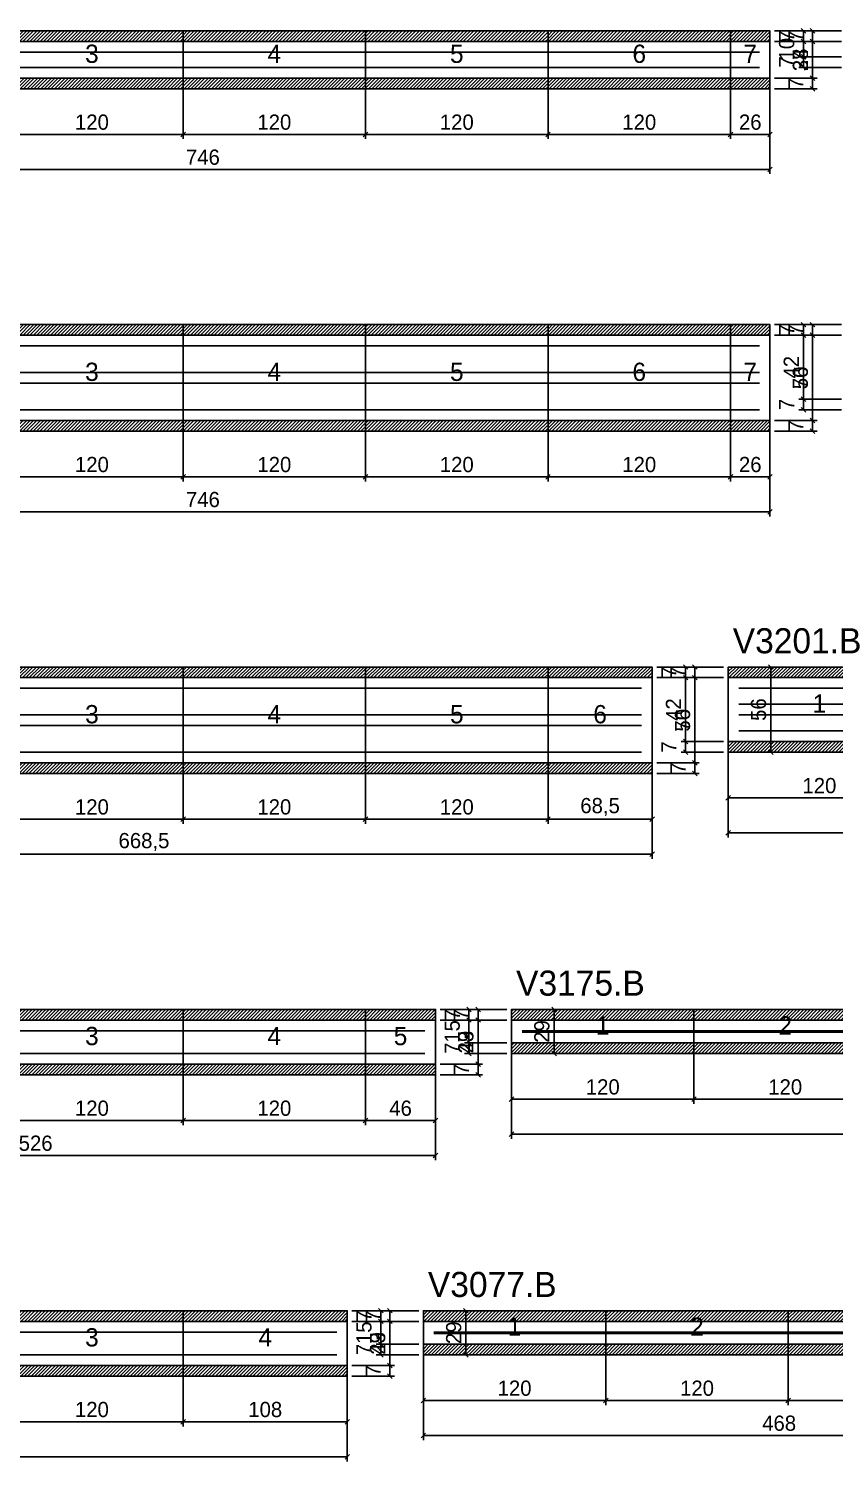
# Model space of a CAD drawing. Extents: x -10500 to 3070, y -14307 to 1250.
# Drawn here: x 461 to 991, y -3578 to -2636 of the extents above; entities that cross this region are included whole.
import ezdxf
from ezdxf.enums import TextEntityAlignment as Align

# ---------------------------------------------------------------- set-up
doc = ezdxf.new("R2010")
doc.units = 0
for name, color, linetype in [('5', 5, 'Continuous'), ('COTA', 241, 'Continuous'), ('NOMENCLATURA', 7, 'Continuous'), ('Painéis', 200, 'Continuous'), ('SARR_2.2x7', 40, 'Continuous'), ('SCO-___-LAJ', 224, 'Continuous')]:
    doc.layers.add(name, color=color, linetype=linetype)
doc.dimstyles.new('PAINEL', dxfattribs={"dimtxt": 10, "dimasz": 3, "dimexe": 3, "dimexo": 3, "dimgap": 3, "dimtad": 1, "dimblk": 'OBLIQUE', "dimblk1": 'OBLIQUE', "dimcen": 2.5, "dimclrd": 4, "dimclre": 4, "dimclrt": 240, "dimazin": 3, "dimtfac": 1, "dimtmove": 0, "dimatfit": 3})

# ---------------------------------------------------------------- blocks, each defined once
blk = doc.blocks.new('_OBLIQUE')
at = {"color": 0, "linetype": 'BYBLOCK'}
blk.add_line((-0.5, -0.5), (0.5, 0.5), dxfattribs=at)

msp = doc.modelspace()

# ---------------------------------------------------------------- hatches: boundary and pattern name
at = {"layer": 'COTA'}
h = msp.add_hatch(dxfattribs=at)
h.set_pattern_fill('ANSI31', scale=0.5)
h.paths.add_polyline_path([(443, -2645), (563, -2645), (563, -2638), (443, -2638)])
h = msp.add_hatch(dxfattribs=at)
h.set_pattern_fill('ANSI31', scale=0.5)
h.paths.add_polyline_path([(563, -2645), (683, -2645), (683, -2638), (563, -2638)])
h = msp.add_hatch(dxfattribs=at)
h.set_pattern_fill('ANSI31', scale=0.5)
h.paths.add_polyline_path([(683, -2645), (803, -2645), (803, -2638), (683, -2638)])
h = msp.add_hatch(dxfattribs=at)
h.set_pattern_fill('ANSI31', scale=0.5)
h.paths.add_polyline_path([(803, -2645), (923, -2645), (923, -2638), (803, -2638)])
h = msp.add_hatch(dxfattribs=at)
h.set_pattern_fill('ANSI31', scale=0.5)
h.paths.add_polyline_path([(923, -2645), (949, -2645), (949, -2638), (923, -2638)])
h = msp.add_hatch(dxfattribs=at)
h.set_pattern_fill('ANSI31', scale=0.5)
h.paths.add_polyline_path([(443, -2676), (563, -2676), (563, -2669), (443, -2669)])
h = msp.add_hatch(dxfattribs=at)
h.set_pattern_fill('ANSI31', scale=0.5)
h.paths.add_polyline_path([(563, -2676), (683, -2676), (683, -2669), (563, -2669)])
h = msp.add_hatch(dxfattribs=at)
h.set_pattern_fill('ANSI31', scale=0.5)
h.paths.add_polyline_path([(683, -2676), (803, -2676), (803, -2669), (683, -2669)])
h = msp.add_hatch(dxfattribs=at)
h.set_pattern_fill('ANSI31', scale=0.5)
h.paths.add_polyline_path([(803, -2676), (923, -2676), (923, -2669), (803, -2669)])
h = msp.add_hatch(dxfattribs=at)
h.set_pattern_fill('ANSI31', scale=0.5)
h.paths.add_polyline_path([(923, -2676), (949, -2676), (949, -2669), (923, -2669)])
h = msp.add_hatch(dxfattribs=at)
h.set_pattern_fill('ANSI31', scale=0.5)
h.paths.add_polyline_path([(443, -2838), (563, -2838), (563, -2831), (443, -2831)])
h = msp.add_hatch(dxfattribs=at)
h.set_pattern_fill('ANSI31', scale=0.5)
h.paths.add_polyline_path([(563, -2838), (683, -2838), (683, -2831), (563, -2831)])
h = msp.add_hatch(dxfattribs=at)
h.set_pattern_fill('ANSI31', scale=0.5)
h.paths.add_polyline_path([(683, -2838), (803, -2838), (803, -2831), (683, -2831)])
h = msp.add_hatch(dxfattribs=at)
h.set_pattern_fill('ANSI31', scale=0.5)
h.paths.add_polyline_path([(803, -2838), (923, -2838), (923, -2831), (803, -2831)])
h = msp.add_hatch(dxfattribs=at)
h.set_pattern_fill('ANSI31', scale=0.5)
h.paths.add_polyline_path([(923, -2838), (949, -2838), (949, -2831), (923, -2831)])
h = msp.add_hatch(dxfattribs=at)
h.set_pattern_fill('ANSI31', scale=0.5)
h.paths.add_polyline_path([(443, -2901), (563, -2901), (563, -2894), (443, -2894)])
h = msp.add_hatch(dxfattribs=at)
h.set_pattern_fill('ANSI31', scale=0.5)
h.paths.add_polyline_path([(563, -2901), (683, -2901), (683, -2894), (563, -2894)])
h = msp.add_hatch(dxfattribs=at)
h.set_pattern_fill('ANSI31', scale=0.5)
h.paths.add_polyline_path([(683, -2901), (803, -2901), (803, -2894), (683, -2894)])
h = msp.add_hatch(dxfattribs=at)
h.set_pattern_fill('ANSI31', scale=0.5)
h.paths.add_polyline_path([(803, -2901), (923, -2901), (923, -2894), (803, -2894)])
h = msp.add_hatch(dxfattribs=at)
h.set_pattern_fill('ANSI31', scale=0.5)
h.paths.add_polyline_path([(923, -2901), (949, -2901), (949, -2894), (923, -2894)])
h = msp.add_hatch(dxfattribs=at)
h.set_pattern_fill('ANSI31', scale=0.5)
h.paths.add_polyline_path([(443, -3063), (563, -3063), (563, -3056), (443, -3056)])
h = msp.add_hatch(dxfattribs=at)
h.set_pattern_fill('ANSI31', scale=0.5)
h.paths.add_polyline_path([(563, -3063), (683, -3063), (683, -3056), (563, -3056)])
h = msp.add_hatch(dxfattribs=at)
h.set_pattern_fill('ANSI31', scale=0.5)
h.paths.add_polyline_path([(683, -3063), (803, -3063), (803, -3056), (683, -3056)])
h = msp.add_hatch(dxfattribs=at)
h.set_pattern_fill('ANSI31', scale=0.5)
h.paths.add_polyline_path([(803, -3063), (871.5, -3063), (871.5, -3056), (803, -3056)])
h = msp.add_hatch(dxfattribs=at)
h.set_pattern_fill('ANSI31', scale=0.5)
h.paths.add_polyline_path([(921.5, -3063), (1041.5, -3063), (1041.5, -3056), (921.5, -3056)])
h = msp.add_hatch(dxfattribs=at)
h.set_pattern_fill('ANSI31', scale=0.5)
h.paths.add_polyline_path([(921.5, -3112), (1041.5, -3112), (1041.5, -3105), (921.5, -3105)])
h = msp.add_hatch(dxfattribs=at)
h.set_pattern_fill('ANSI31', scale=0.5)
h.paths.add_polyline_path([(443, -3126), (563, -3126), (563, -3119), (443, -3119)])
h = msp.add_hatch(dxfattribs=at)
h.set_pattern_fill('ANSI31', scale=0.5)
h.paths.add_polyline_path([(563, -3126), (683, -3126), (683, -3119), (563, -3119)])
h = msp.add_hatch(dxfattribs=at)
h.set_pattern_fill('ANSI31', scale=0.5)
h.paths.add_polyline_path([(683, -3126), (803, -3126), (803, -3119), (683, -3119)])
h = msp.add_hatch(dxfattribs=at)
h.set_pattern_fill('ANSI31', scale=0.5)
h.paths.add_polyline_path([(803, -3126), (871.5, -3126), (871.5, -3119), (803, -3119)])
h = msp.add_hatch(dxfattribs=at)
h.set_pattern_fill('ANSI31', scale=0.5)
h.paths.add_polyline_path([(443, -3288), (563, -3288), (563, -3281), (443, -3281)])
h = msp.add_hatch(dxfattribs=at)
h.set_pattern_fill('ANSI31', scale=0.5)
h.paths.add_polyline_path([(563, -3288), (683, -3288), (683, -3281), (563, -3281)])
h = msp.add_hatch(dxfattribs=at)
h.set_pattern_fill('ANSI31', scale=0.5)
h.paths.add_polyline_path([(683, -3288), (729, -3288), (729, -3281), (683, -3281)])
h = msp.add_hatch(dxfattribs=at)
h.set_pattern_fill('ANSI31', scale=0.5)
h.paths.add_polyline_path([(779, -3288), (899, -3288), (899, -3281), (779, -3281)])
h = msp.add_hatch(dxfattribs=at)
h.set_pattern_fill('ANSI31', scale=0.5)
h.paths.add_polyline_path([(899, -3288), (1019, -3288), (1019, -3281), (899, -3281)])
h = msp.add_hatch(dxfattribs=at)
h.set_pattern_fill('ANSI31', scale=0.5)
h.paths.add_polyline_path([(779, -3310), (899, -3310), (899, -3303), (779, -3303)])
h = msp.add_hatch(dxfattribs=at)
h.set_pattern_fill('ANSI31', scale=0.5)
h.paths.add_polyline_path([(899, -3310), (1019, -3310), (1019, -3303), (899, -3303)])
h = msp.add_hatch(dxfattribs=at)
h.set_pattern_fill('ANSI31', scale=0.5)
h.paths.add_polyline_path([(443, -3324), (563, -3324), (563, -3317), (443, -3317)])
h = msp.add_hatch(dxfattribs=at)
h.set_pattern_fill('ANSI31', scale=0.5)
h.paths.add_polyline_path([(563, -3324), (683, -3324), (683, -3317), (563, -3317)])
h = msp.add_hatch(dxfattribs=at)
h.set_pattern_fill('ANSI31', scale=0.5)
h.paths.add_polyline_path([(683, -3324), (729, -3324), (729, -3317), (683, -3317)])
h = msp.add_hatch(dxfattribs=at)
h.set_pattern_fill('ANSI31', scale=0.5)
h.paths.add_polyline_path([(443, -3486), (563, -3486), (563, -3479), (443, -3479)])
h = msp.add_hatch(dxfattribs=at)
h.set_pattern_fill('ANSI31', scale=0.5)
h.paths.add_polyline_path([(563, -3486), (671, -3486), (671, -3479), (563, -3479)])
h = msp.add_hatch(dxfattribs=at)
h.set_pattern_fill('ANSI31', scale=0.5)
h.paths.add_polyline_path([(721, -3486), (841, -3486), (841, -3479), (721, -3479)])
h = msp.add_hatch(dxfattribs=at)
h.set_pattern_fill('ANSI31', scale=0.5)
h.paths.add_polyline_path([(841, -3486), (961, -3486), (961, -3479), (841, -3479)])
h = msp.add_hatch(dxfattribs=at)
h.set_pattern_fill('ANSI31', scale=0.5)
h.paths.add_polyline_path([(961, -3486), (1081, -3486), (1081, -3479), (961, -3479)])
h = msp.add_hatch(dxfattribs=at)
h.set_pattern_fill('ANSI31', scale=0.5)
h.paths.add_polyline_path([(721, -3508), (841, -3508), (841, -3501), (721, -3501)])
h = msp.add_hatch(dxfattribs=at)
h.set_pattern_fill('ANSI31', scale=0.5)
h.paths.add_polyline_path([(841, -3508), (961, -3508), (961, -3501), (841, -3501)])
h = msp.add_hatch(dxfattribs=at)
h.set_pattern_fill('ANSI31', scale=0.5)
h.paths.add_polyline_path([(961, -3508), (1081, -3508), (1081, -3501), (961, -3501)])
h = msp.add_hatch(dxfattribs=at)
h.set_pattern_fill('ANSI31', scale=0.5)
h.paths.add_polyline_path([(443, -3522), (563, -3522), (563, -3515), (443, -3515)])
h = msp.add_hatch(dxfattribs=at)
h.set_pattern_fill('ANSI31', scale=0.5)
h.paths.add_polyline_path([(563, -3522), (671, -3522), (671, -3515), (563, -3515)])

# ---------------------------------------------------------------- linework, layer by layer
at = {"layer": 'Painéis'}
for p, q in [((443, -2645), (563, -2645)), ((563, -2669), (563, -2645)), ((563, -2669), (563, -2645)), ((563, -2645), (683, -2645)), ((563, -2669), (563, -2645)), ((683, -2669), (683, -2645)), ((683, -2669), (683, -2645)), ((683, -2645), (803, -2645)), ((683, -2669), (683, -2645)), ((803, -2669), (803, -2645)), ((803, -2669), (803, -2645)), ((803, -2645), (923, -2645)), ((803, -2669), (803, -2645)), ((923, -2669), (923, -2645)), ((923, -2669), (923, -2645)), ((923, -2645), (949, -2645)), ((923, -2669), (923, -2645)), ((949, -2669), (949, -2645)), ((443, -2669), (563, -2669)), ((563, -2669), (683, -2669)), ((683, -2669), (803, -2669)), ((803, -2669), (923, -2669)), ((923, -2669), (949, -2669)), ((443, -2838), (563, -2838)), ((563, -2894), (563, -2838)), ((563, -2894), (563, -2838)), ((563, -2838), (683, -2838)), ((563, -2894), (563, -2838)), ((683, -2894), (683, -2838)), ((683, -2894), (683, -2838)), ((683, -2838), (803, -2838)), ((683, -2894), (683, -2838)), ((803, -2894), (803, -2838)), ((803, -2894), (803, -2838)), ((803, -2838), (923, -2838)), ((803, -2894), (803, -2838)), ((923, -2894), (923, -2838)), ((923, -2894), (923, -2838)), ((923, -2838), (949, -2838)), ((923, -2894), (923, -2838)), ((949, -2894), (949, -2838)), ((443, -2894), (563, -2894)), ((563, -2894), (683, -2894)), ((683, -2894), (803, -2894)), ((803, -2894), (923, -2894)), ((923, -2894), (949, -2894)), ((443, -3063), (563, -3063)), ((563, -3119), (563, -3063)), ((563, -3119), (563, -3063)), ((563, -3063), (683, -3063)), ((563, -3119), (563, -3063)), ((683, -3119), (683, -3063)), ((683, -3119), (683, -3063)), ((683, -3063), (803, -3063)), ((683, -3119), (683, -3063)), ((803, -3119), (803, -3063)), ((803, -3119), (803, -3063)), ((803, -3063), (871.5, -3063)), ((803, -3119), (803, -3063)), ((871.5, -3119), (871.5, -3063)), ((921.5, -3063), (1041.5, -3063)), ((921.5, -3105), (921.5, -3063)), ((921.5, -3105), (1041.5, -3105)), ((443, -3119), (563, -3119)), ((563, -3119), (683, -3119)), ((683, -3119), (803, -3119)), ((803, -3119), (871.5, -3119)), ((443, -3288), (563, -3288)), ((563, -3317), (563, -3288)), ((563, -3317), (563, -3288)), ((563, -3288), (683, -3288)), ((563, -3317), (563, -3288)), ((683, -3317), (683, -3288)), ((683, -3317), (683, -3288)), ((683, -3288), (729, -3288)), ((683, -3317), (683, -3288)), ((729, -3317), (729, -3288)), ((779, -3288), (899, -3288)), ((779, -3303), (779, -3288)), ((899, -3303), (899, -3288)), ((899, -3303), (899, -3288)), ((899, -3288), (1019, -3288)), ((899, -3303), (899, -3288)), ((779, -3303), (899, -3303)), ((899, -3303), (1019, -3303)), ((443, -3317), (563, -3317)), ((563, -3317), (683, -3317)), ((683, -3317), (729, -3317)), ((443, -3486), (563, -3486)), ((563, -3515), (563, -3486)), ((563, -3515), (563, -3486)), ((563, -3486), (671, -3486)), ((563, -3515), (563, -3486)), ((671, -3515), (671, -3486)), ((721, -3486), (841, -3486)), ((721, -3501), (721, -3486)), ((841, -3501), (841, -3486)), ((841, -3501), (841, -3486)), ((841, -3486), (961, -3486)), ((841, -3501), (841, -3486)), ((961, -3501), (961, -3486)), ((961, -3501), (961, -3486)), ((961, -3486), (1081, -3486)), ((961, -3501), (961, -3486)), ((721, -3501), (841, -3501)), ((841, -3501), (961, -3501)), ((961, -3501), (1081, -3501)), ((443, -3515), (563, -3515)), ((563, -3515), (671, -3515))]:
    msp.add_line(p, q, dxfattribs=at)
at = {"layer": 'SARR_2.2x7'}
for points in [[(443, -2652), (563, -2652)], [(443, -2652), (563, -2652)], [(563, -2652), (683, -2652)], [(563, -2652), (683, -2652)], [(683, -2652), (803, -2652)], [(683, -2652), (803, -2652)], [(803, -2652), (923, -2652)], [(803, -2652), (923, -2652)], [(923, -2652), (942, -2652)], [(923, -2652), (942, -2652)], [(443, -2662), (563, -2662)], [(443, -2662), (563, -2662)], [(563, -2662), (683, -2662)], [(563, -2662), (683, -2662)], [(683, -2662), (803, -2662)], [(683, -2662), (803, -2662)], [(803, -2662), (923, -2662)], [(803, -2662), (923, -2662)], [(923, -2662), (942, -2662)], [(923, -2662), (942, -2662)], [(443, -2845), (563, -2845)], [(443, -2845), (563, -2845)], [(563, -2845), (683, -2845)], [(563, -2845), (683, -2845)], [(683, -2845), (803, -2845)], [(683, -2845), (803, -2845)], [(803, -2845), (923, -2845)], [(803, -2845), (923, -2845)], [(923, -2845), (942, -2845)], [(923, -2845), (942, -2845)], [(443, -2862.5), (563, -2862.5)], [(443, -2862.5), (563, -2862.5)], [(443, -2869.5), (563, -2869.5)], [(443, -2869.5), (563, -2869.5)], [(563, -2862.5), (683, -2862.5)], [(563, -2862.5), (683, -2862.5)], [(563, -2869.5), (683, -2869.5)], [(563, -2869.5), (683, -2869.5)], [(683, -2862.5), (803, -2862.5)], [(683, -2862.5), (803, -2862.5)], [(683, -2869.5), (803, -2869.5)], [(683, -2869.5), (803, -2869.5)], [(803, -2862.5), (923, -2862.5)], [(803, -2862.5), (923, -2862.5)], [(803, -2869.5), (923, -2869.5)], [(803, -2869.5), (923, -2869.5)], [(923, -2862.5), (942, -2862.5)], [(923, -2862.5), (942, -2862.5)], [(923, -2869.5), (942, -2869.5)], [(923, -2869.5), (942, -2869.5)], [(443, -2887), (563, -2887)], [(443, -2887), (563, -2887)], [(563, -2887), (683, -2887)], [(563, -2887), (683, -2887)], [(683, -2887), (803, -2887)], [(683, -2887), (803, -2887)], [(803, -2887), (923, -2887)], [(803, -2887), (923, -2887)], [(923, -2887), (942, -2887)], [(923, -2887), (942, -2887)], [(443, -3070), (563, -3070)], [(443, -3070), (563, -3070)], [(563, -3070), (683, -3070)], [(563, -3070), (683, -3070)], [(683, -3070), (803, -3070)], [(683, -3070), (803, -3070)], [(803, -3070), (864.5, -3070)], [(803, -3070), (864.5, -3070)], [(928.5, -3070), (1041.5, -3070)], [(928.5, -3070), (1041.5, -3070)], [(443, -3087.5), (563, -3087.5)], [(443, -3087.5), (563, -3087.5)], [(563, -3087.5), (683, -3087.5)], [(563, -3087.5), (683, -3087.5)], [(683, -3087.5), (803, -3087.5)], [(683, -3087.5), (803, -3087.5)], [(803, -3087.5), (864.5, -3087.5)], [(803, -3087.5), (864.5, -3087.5)], [(928.5, -3080.5), (1041.5, -3080.5)], [(928.5, -3080.5), (1041.5, -3080.5)], [(928.5, -3087.5), (1041.5, -3087.5)], [(928.5, -3087.5), (1041.5, -3087.5)], [(443, -3094.5), (563, -3094.5)], [(443, -3094.5), (563, -3094.5)], [(563, -3094.5), (683, -3094.5)], [(563, -3094.5), (683, -3094.5)], [(683, -3094.5), (803, -3094.5)], [(683, -3094.5), (803, -3094.5)], [(803, -3094.5), (864.5, -3094.5)], [(803, -3094.5), (864.5, -3094.5)], [(928.5, -3098), (1041.5, -3098)], [(928.5, -3098), (1041.5, -3098)], [(443, -3112), (563, -3112)], [(443, -3112), (563, -3112)], [(563, -3112), (683, -3112)], [(563, -3112), (683, -3112)], [(683, -3112), (803, -3112)], [(683, -3112), (803, -3112)], [(803, -3112), (864.5, -3112)], [(803, -3112), (864.5, -3112)], [(443, -3295), (563, -3295)], [(443, -3295), (563, -3295)], [(563, -3295), (683, -3295)], [(563, -3295), (683, -3295)], [(683, -3295), (722, -3295)], [(683, -3295), (722, -3295)], [(786, -3295), (899, -3295)], [(786, -3295), (899, -3295)], [(899, -3295), (1019, -3295)], [(899, -3295), (1019, -3295)], [(786, -3296), (899, -3296)], [(786, -3296), (899, -3296)], [(899, -3296), (1019, -3296)], [(899, -3296), (1019, -3296)], [(443, -3310), (563, -3310)], [(443, -3310), (563, -3310)], [(563, -3310), (683, -3310)], [(563, -3310), (683, -3310)], [(683, -3310), (722, -3310)], [(683, -3310), (722, -3310)], [(443, -3493), (563, -3493)], [(443, -3493), (563, -3493)], [(563, -3493), (664, -3493)], [(563, -3493), (664, -3493)], [(728, -3493), (841, -3493)], [(728, -3493), (841, -3493)], [(728, -3494), (841, -3494)], [(728, -3494), (841, -3494)], [(841, -3493), (961, -3493)], [(841, -3493), (961, -3493)], [(841, -3494), (961, -3494)], [(841, -3494), (961, -3494)], [(961, -3493), (1081, -3493)], [(961, -3493), (1081, -3493)], [(961, -3494), (1081, -3494)], [(961, -3494), (1081, -3494)], [(443, -3508), (563, -3508)], [(443, -3508), (563, -3508)], [(563, -3508), (664, -3508)], [(563, -3508), (664, -3508)]]:
    msp.add_lwpolyline(points, dxfattribs=at)
at = {"layer": 'SCO-___-LAJ'}
for points in [[(443, -2645), (563, -2645), (563, -2638), (443, -2638)], [(563, -2645), (683, -2645), (683, -2638), (563, -2638)], [(683, -2645), (803, -2645), (803, -2638), (683, -2638)], [(803, -2645), (923, -2645), (923, -2638), (803, -2638)], [(923, -2645), (949, -2645), (949, -2638), (923, -2638)], [(443, -2676), (563, -2676), (563, -2669), (443, -2669)], [(563, -2676), (683, -2676), (683, -2669), (563, -2669)], [(683, -2676), (803, -2676), (803, -2669), (683, -2669)], [(803, -2676), (923, -2676), (923, -2669), (803, -2669)], [(923, -2676), (949, -2676), (949, -2669), (923, -2669)], [(443, -2838), (563, -2838), (563, -2831), (443, -2831)], [(563, -2838), (683, -2838), (683, -2831), (563, -2831)], [(683, -2838), (803, -2838), (803, -2831), (683, -2831)], [(803, -2838), (923, -2838), (923, -2831), (803, -2831)], [(923, -2838), (949, -2838), (949, -2831), (923, -2831)], [(443, -2901), (563, -2901), (563, -2894), (443, -2894)], [(563, -2901), (683, -2901), (683, -2894), (563, -2894)], [(683, -2901), (803, -2901), (803, -2894), (683, -2894)], [(803, -2901), (923, -2901), (923, -2894), (803, -2894)], [(923, -2901), (949, -2901), (949, -2894), (923, -2894)], [(443, -3063), (563, -3063), (563, -3056), (443, -3056)], [(563, -3063), (683, -3063), (683, -3056), (563, -3056)], [(683, -3063), (803, -3063), (803, -3056), (683, -3056)], [(803, -3063), (871.5, -3063), (871.5, -3056), (803, -3056)], [(921.5, -3063), (1041.5, -3063), (1041.5, -3056), (921.5, -3056)], [(921.5, -3112), (1041.5, -3112), (1041.5, -3105), (921.5, -3105)], [(443, -3126), (563, -3126), (563, -3119), (443, -3119)], [(563, -3126), (683, -3126), (683, -3119), (563, -3119)], [(683, -3126), (803, -3126), (803, -3119), (683, -3119)], [(803, -3126), (871.5, -3126), (871.5, -3119), (803, -3119)], [(443, -3288), (563, -3288), (563, -3281), (443, -3281)], [(563, -3288), (683, -3288), (683, -3281), (563, -3281)], [(683, -3288), (729, -3288), (729, -3281), (683, -3281)], [(779, -3288), (899, -3288), (899, -3281), (779, -3281)], [(899, -3288), (1019, -3288), (1019, -3281), (899, -3281)], [(779, -3310), (899, -3310), (899, -3303), (779, -3303)], [(899, -3310), (1019, -3310), (1019, -3303), (899, -3303)], [(443, -3324), (563, -3324), (563, -3317), (443, -3317)], [(563, -3324), (683, -3324), (683, -3317), (563, -3317)], [(683, -3324), (729, -3324), (729, -3317), (683, -3317)], [(443, -3486), (563, -3486), (563, -3479), (443, -3479)], [(563, -3486), (671, -3486), (671, -3479), (563, -3479)], [(721, -3486), (841, -3486), (841, -3479), (721, -3479)], [(841, -3486), (961, -3486), (961, -3479), (841, -3479)], [(961, -3486), (1081, -3486), (1081, -3479), (961, -3479)], [(721, -3508), (841, -3508), (841, -3501), (721, -3501)], [(841, -3508), (961, -3508), (961, -3501), (841, -3501)], [(961, -3508), (1081, -3508), (1081, -3501), (961, -3501)], [(443, -3522), (563, -3522), (563, -3515), (443, -3515)], [(563, -3522), (671, -3522), (671, -3515), (563, -3515)]]:
    msp.add_lwpolyline(points, close=True, dxfattribs=at)

# ---------------------------------------------------------------- texts
at = {"layer": '5'}
for s, p in [('3', (503, -2653)), ('4', (623, -2653)), ('5', (743, -2653)), ('6', (863, -2653)), ('7', (936, -2653)), ('3', (503, -2862)), ('4', (623, -2862)), ('5', (743, -2862)), ('6', (863, -2862)), ('7', (936, -2862)), ('1', (981.5, -3080)), ('3', (503, -3087)), ('4', (623, -3087)), ('5', (743, -3087)), ('6', (837.25, -3087)), ('1', (839, -3291.5)), ('2', (959, -3291.5)), ('3', (503, -3298.5)), ('4', (623, -3298.5)), ('5', (706, -3298.5)), ('1', (781, -3489.5)), ('2', (901, -3489.5)), ('3', (503, -3496.5)), ('4', (617, -3496.5))]:
    msp.add_text(s, height=12, dxfattribs=at).set_placement(p, align=Align.MIDDLE_CENTER)
at = {"layer": 'NOMENCLATURA'}
for s, p in [('V3201.B', (924.5, -3047)), ('V3175.B', (782, -3272)), ('V3077.B', (724, -3470))]:
    msp.add_text(s, height=16.5, dxfattribs=at).set_placement(p)

# ---------------------------------------------------------------- dimensions: what is measured, and where the dimension line sits
at = {"layer": 'COTA'}
for base, p1, p2 in [((977, -2676), (949, -2676), (949, -2638)), ((977, -2645), (949, -2645), (949, -2638)), ((977, -2669), (949, -2669), (949, -2645)), ((971, -2645), (999, -2645), (999, -2638)), ((971, -2655), (999, -2655), (999, -2645)), ((971, -2662), (999, -2662), (999, -2655)), ((977, -2676), (949, -2676), (949, -2669)), ((977, -2901), (949, -2901), (949, -2831)), ((977, -2838), (949, -2838), (949, -2831)), ((971, -2838), (999, -2838), (999, -2831)), ((977, -2894), (949, -2894), (949, -2838)), ((971, -2880), (999, -2880), (999, -2838)), ((971, -2887), (999, -2887), (999, -2880)), ((977, -2901), (949, -2901), (949, -2894)), ((899.5, -3126), (871.5, -3126), (871.5, -3056)), ((899.5, -3063), (871.5, -3063), (871.5, -3056)), ((893.5, -3063), (921.5, -3063), (921.5, -3056)), ((949.5, -3112), (921.5, -3112), (921.5, -3056)), ((899.5, -3119), (871.5, -3119), (871.5, -3063)), ((893.5, -3105), (921.5, -3105), (921.5, -3063)), ((893.5, -3112), (921.5, -3112), (921.5, -3105)), ((899.5, -3126), (871.5, -3126), (871.5, -3119)), ((757, -3324), (729, -3324), (729, -3281)), ((757, -3288), (729, -3288), (729, -3281)), ((751, -3288), (779, -3288), (779, -3281)), ((807, -3310), (779, -3310), (779, -3281)), ((757, -3317), (729, -3317), (729, -3288)), ((751, -3303), (779, -3303), (779, -3288)), ((751, -3310), (779, -3310), (779, -3303)), ((757, -3324), (729, -3324), (729, -3317)), ((699, -3522), (671, -3522), (671, -3479)), ((699, -3486), (671, -3486), (671, -3479)), ((693, -3486), (721, -3486), (721, -3479)), ((749, -3508), (721, -3508), (721, -3479)), ((699, -3515), (671, -3515), (671, -3486)), ((693, -3501), (721, -3501), (721, -3486)), ((693, -3508), (721, -3508), (721, -3501)), ((699, -3522), (671, -3522), (671, -3515))]:
    msp.add_linear_dim(base=base, p1=p1, p2=p2, angle=90, dimstyle='PAINEL', dxfattribs=at).render()
for base, p1, p2 in [((203, -2729), (203, -2669), (949, -2669)), ((443, -2706), (443, -2669), (563, -2669)), ((563, -2706), (563, -2669), (683, -2669)), ((683, -2706), (683, -2669), (803, -2669)), ((803, -2706), (803, -2669), (923, -2669)), ((923, -2706), (923, -2669), (949, -2669)), ((203, -2954), (203, -2894), (949, -2894)), ((443, -2931), (443, -2894), (563, -2894)), ((563, -2931), (563, -2894), (683, -2894)), ((683, -2931), (683, -2894), (803, -2894)), ((803, -2931), (803, -2894), (923, -2894)), ((923, -2931), (923, -2894), (949, -2894)), ((921.5, -3142), (921.5, -3105), (1041.5, -3105)), ((921.5, -3165), (921.5, -3105), (1590, -3105)), ((203, -3179), (203, -3119), (871.5, -3119)), ((443, -3156), (443, -3119), (563, -3119)), ((563, -3156), (563, -3119), (683, -3119)), ((683, -3156), (683, -3119), (803, -3119)), ((803, -3156), (803, -3119), (871.5, -3119)), ((779, -3340), (779, -3303), (899, -3303)), ((779, -3363), (779, -3303), (1305, -3303)), ((899, -3340), (899, -3303), (1019, -3303)), ((203, -3377), (203, -3317), (729, -3317)), ((443, -3354), (443, -3317), (563, -3317)), ((563, -3354), (563, -3317), (683, -3317)), ((683, -3354), (683, -3317), (729, -3317)), ((721, -3538), (721, -3501), (841, -3501)), ((721, -3561), (721, -3501), (1189, -3501)), ((841, -3538), (841, -3501), (961, -3501)), ((961, -3538), (961, -3501), (1081, -3501)), ((203, -3575), (203, -3515), (671, -3515)), ((443, -3552), (443, -3515), (563, -3515)), ((563, -3552), (563, -3515), (671, -3515))]:
    msp.add_linear_dim(base=base, p1=p1, p2=p2, dimstyle='PAINEL', dxfattribs=at).render()

doc.saveas('drawing.dxf')
